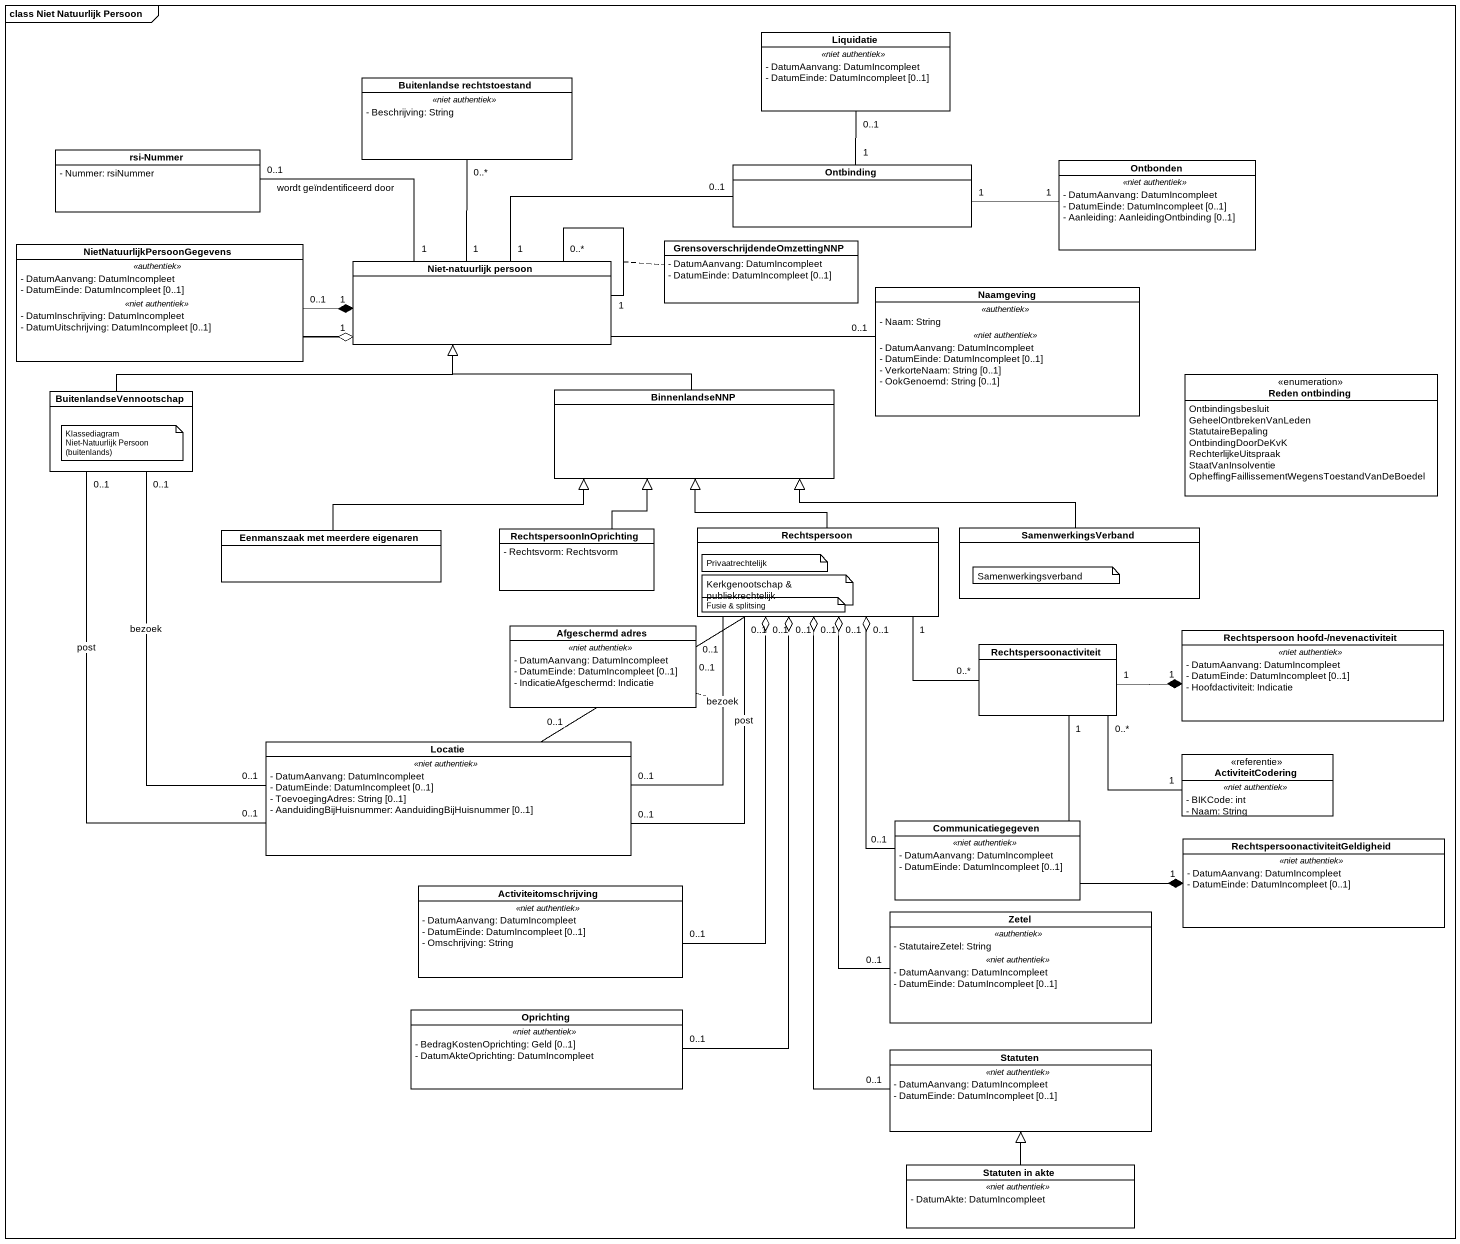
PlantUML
@startuml
mainframe class Niet Natuurlijk Persoon
hide circle
hide empty members
skinparam classAttributeIconSize 0
class Liquidatie {
  .. <<niet authentiek>> ..
  - DatumAanvang: DatumIncompleet
  - DatumEinde: DatumIncompleet [0..1]
}
class "Buitenlandse rechtstoestand" as Buitenlandse_rechtstoestand {
  .. <<niet authentiek>> ..
  - Beschrijving: String
}
class "rsi-Nummer" as rsi_Nummer {
  - Nummer: rsiNummer
}
class Ontbinding
class Ontbonden {
  .. <<niet authentiek>> ..
  - DatumAanvang: DatumIncompleet
  - DatumEinde: DatumIncompleet [0..1]
  - Aanleiding: AanleidingOntbinding [0..1]
}
class "NietNatuurlijkPersoonGegevens" as NietNatuurlijkPersoonGegeven {
  .. <<authentiek>> ..
  - DatumAanvang: DatumIncompleet
  - DatumEinde: DatumIncompleet [0..1]
  .. <<niet authentiek>> ..
  - DatumInschrijving: DatumIncompleet
  - DatumUitschrijving: DatumIncompleet [0..1]
}
class "Niet-natuurlijk persoon" as Niet_natuurlijk_persoon
class "GrensoverschrijdendeOmzettingNNP" as GrensoverschrijdendeOmzettin {
  - DatumAanvang: DatumIncompleet
  - DatumEinde: DatumIncompleet [0..1]
}
class Naamgeving {
  .. <<authentiek>> ..
  - Naam: String
  .. <<niet authentiek>> ..
  - DatumAanvang: DatumIncompleet
  - DatumEinde: DatumIncompleet [0..1]
  - VerkorteNaam: String [0..1]
  - OokGenoemd: String [0..1]
}
class BinnenlandseNNP
enum "Reden ontbinding" as Reden_ontbinding {
  Ontbindingsbesluit
  GeheelOntbrekenVanLeden
  StatutaireBepaling
  OntbindingDoorDeKvK
  RechterlijkeUitspraak
  StaatVanInsolventie
  OpheffingFaillissementWegensToestandVanDeBoedel
}
class BuitenlandseVennootschap
class "Eenmanszaak met meerdere eigenaren" as Eenmanszaak_met_meerdere
class RechtspersoonInOprichting {
  - Rechtsvorm: Rechtsvorm
}
class Rechtspersoon
class SamenwerkingsVerband
class "Afgeschermd adres" as Afgeschermd_adres {
  .. <<niet authentiek>> ..
  - DatumAanvang: DatumIncompleet
  - DatumEinde: DatumIncompleet [0..1]
  - IndicatieAfgeschermd: Indicatie
}
class "Rechtspersoon hoofd-/nevenactiviteit" as Rechtspersoon_hoofd {
  .. <<niet authentiek>> ..
  - DatumAanvang: DatumIncompleet
  - DatumEinde: DatumIncompleet [0..1]
  - Hoofdactiviteit: Indicatie
}
class Rechtspersoonactiviteit
class Locatie {
  .. <<niet authentiek>> ..
  - DatumAanvang: DatumIncompleet
  - DatumEinde: DatumIncompleet [0..1]
  - ToevoegingAdres: String [0..1]
  - AanduidingBijHuisnummer: AanduidingBijHuisnummer [0..1]
}
class ActiviteitCodering <<referentie>> {
  .. <<niet authentiek>> ..
  - BIKCode: int
  - Naam: String
}
class Communicatiegegeven {
  .. <<niet authentiek>> ..
  - DatumAanvang: DatumIncompleet
  - DatumEinde: DatumIncompleet [0..1]
}
class "RechtspersoonactiviteitGeldigheid" as RechtspersoonactiviteitGeldi {
  .. <<niet authentiek>> ..
  - DatumAanvang: DatumIncompleet
  - DatumEinde: DatumIncompleet [0..1]
}
class Activiteitomschrijving {
  .. <<niet authentiek>> ..
  - DatumAanvang: DatumIncompleet
  - DatumEinde: DatumIncompleet [0..1]
  - Omschrijving: String
}
class Zetel {
  .. <<authentiek>> ..
  - StatutaireZetel: String
  .. <<niet authentiek>> ..
  - DatumAanvang: DatumIncompleet
  - DatumEinde: DatumIncompleet [0..1]
}
class Oprichting {
  .. <<niet authentiek>> ..
  - BedragKostenOprichting: Geld [0..1]
  - DatumAkteOprichting: DatumIncompleet
}
class Statuten {
  .. <<niet authentiek>> ..
  - DatumAanvang: DatumIncompleet
  - DatumEinde: DatumIncompleet [0..1]
}
class "Statuten in akte" as Statuten_in_akte {
  .. <<niet authentiek>> ..
  - DatumAkte: DatumIncompleet
}
Buitenlandse_rechtstoestand "0..*" -- "1" Niet_natuurlijk_persoon
Ontbinding "1" -up- "0..1" Liquidatie
Ontbinding "1" -right- "1" Ontbonden
NietNatuurlijkPersoonGegeven "0..1" -right-* "1" Niet_natuurlijk_persoon
Niet_natuurlijk_persoon "1" -left- "0..1" rsi_Nummer : wordt geïndentificeerd door
Niet_natuurlijk_persoon "1" -right- "0..1" Ontbinding
Niet_natuurlijk_persoon "1" -- "0..*" Niet_natuurlijk_persoon
(Niet_natuurlijk_persoon, Niet_natuurlijk_persoon) .. GrensoverschrijdendeOmzettin
Naamgeving "0..1" -left-o "1" Niet_natuurlijk_persoon
BinnenlandseNNP -up-|> Niet_natuurlijk_persoon
BuitenlandseVennootschap -right-|> Niet_natuurlijk_persoon
BuitenlandseVennootschap "0..1" -- "0..1" Locatie : bezoek
BuitenlandseVennootschap "0..1" -- "0..1" Locatie : post
Eenmanszaak_met_meerdere -right-|> BinnenlandseNNP
RechtspersoonInOprichting -up-|> BinnenlandseNNP
Rechtspersoon -up-|> BinnenlandseNNP
Rechtspersoon "1" -right- "0..*" Rechtspersoonactiviteit
Rechtspersoon "0..1" -- "0..1" Locatie
(Rechtspersoon, Locatie) .. Afgeschermd_adres
Rechtspersoon "0..1" -- "0..1" Locatie : post
Rechtspersoon "0..1" -- "0..1" Locatie : bezoek
(Rechtspersoon, Locatie) .. Afgeschermd_adres
SamenwerkingsVerband -left-|> BinnenlandseNNP
Rechtspersoonactiviteit "1" -right-* "1" Rechtspersoon_hoofd
Rechtspersoonactiviteit "0..*" -right- "1" ActiviteitCodering
Rechtspersoonactiviteit "1" --* "1" RechtspersoonactiviteitGeldi
Communicatiegegeven "0..1" -up-o "0..1" Rechtspersoon
Activiteitomschrijving "0..1" -up-o "0..1" Rechtspersoon
Zetel "0..1" -up-o "0..1" Rechtspersoon
Oprichting "0..1" -up-o "0..1" Rechtspersoon
Statuten "0..1" -up-o "0..1" Rechtspersoon
Statuten_in_akte -up-|> Statuten
note as N1
  Klassediagram Niet-Natuurlijk Persoon (buitenlands)
end note
note as N2
  Kerkgenootschap & publiekrechtelijk
end note
note as N3
  Privaatrechtelijk
end note
note as N4
  Samenwerkingsverband
end note
note as N5
  Fusie & splitsing
end note
@enduml
